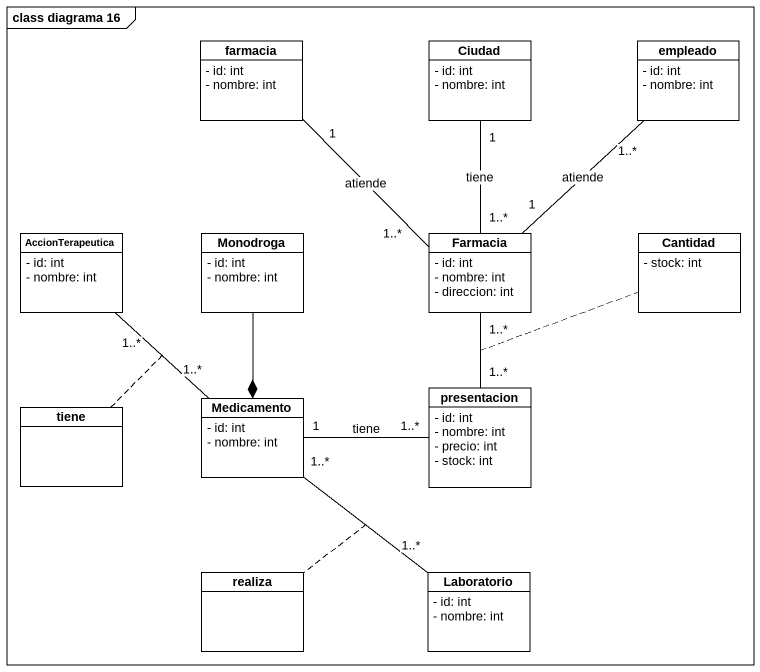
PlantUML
@startuml
mainframe class diagrama 16
hide circle
hide empty members
skinparam classAttributeIconSize 0
class farmacia {
  - id: int
  - nombre: int
}
class Ciudad {
  - id: int
  - nombre: int
}
class empleado {
  - id: int
  - nombre: int
}
class AccionTerapeutica {
  - id: int
  - nombre: int
}
class Monodroga {
  - id: int
  - nombre: int
}
class Farmacia {
  - id: int
  - nombre: int
  - direccion: int
}
class Cantidad {
  - stock: int
}
class tiene
class Medicamento {
  - id: int
  - nombre: int
}
class presentacion {
  - id: int
  - nombre: int
  - precio: int
  - stock: int
}
class realiza
class Laboratorio {
  - id: int
  - nombre: int
}
Ciudad "1" -- "1..*" Farmacia : tiene
Monodroga --* Medicamento
Farmacia "1..*" -up- "1" farmacia : atiende
Farmacia "1" -up- "1..*" empleado : atiende
Farmacia "1..*" -- "1..*" presentacion
(Farmacia, presentacion) .. Cantidad
Medicamento "1..*" -up- "1..*" AccionTerapeutica
(Medicamento, AccionTerapeutica) .. tiene
presentacion "1..*" -left- "1" Medicamento : tiene
Laboratorio "1..*" -up- "1..*" Medicamento
(Laboratorio, Medicamento) .. realiza
@enduml
